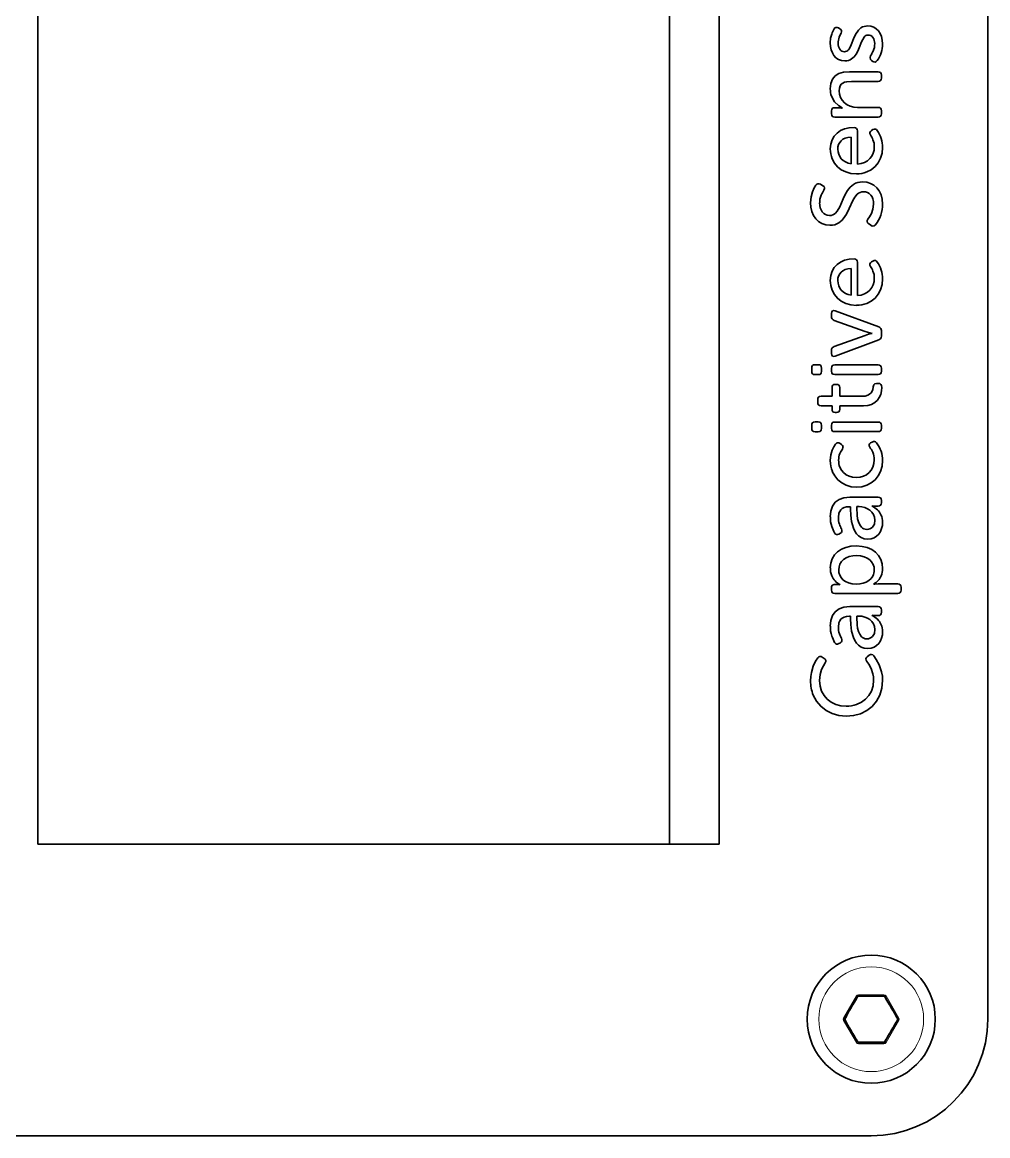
# Model space of a CAD drawing. Extents: x 291 to 834, y 188 to 661.
# Drawn here: x 315.98 to 357.41, y 289.08 to 336.85 of the extents above; entities that cross this region are included whole.
import ezdxf

# ---------------------------------------------------------------- set-up
doc = ezdxf.new("R2010")
doc.units = 0

msp = doc.modelspace()

# ---------------------------------------------------------------- linework, layer by layer
at = {"color": 7, "lineweight": 35}
for p, q in [((357.41, 294.079), (357.41, 359.839)), ((357.41, 294.079), (357.41, 359.839)), ((316.644, 352.349), (316.644, 301.585)), ((343.759, 352.348), (343.759, 301.585)), ((345.881, 301.584), (345.881, 352.348)), ((345.881, 301.584), (345.881, 352.348)), ((316.644, 301.585), (343.759, 301.585)), ((296.03, 289.079), (352.41, 289.079)), ((296.03, 289.079), (352.41, 289.079))]:
    msp.add_line(p, q, dxfattribs=at)
at = {"color": 7, "lineweight": 35, "ltscale": 0.001851}
msp.add_line((351.006, 336.61), (351.069, 336.572), dxfattribs=at)
at = {"color": 7, "lineweight": 35, "ltscale": 0.001822}
msp.add_line((352.475, 335.175), (352.416, 335.218), dxfattribs=at)
at = {"color": 7, "lineweight": 35, "ltscale": 0.030791}
msp.add_line((351.476, 334.726), (352.707, 334.726), dxfattribs=at)
at = {"color": 7, "lineweight": 35, "ltscale": 0.003282}
msp.add_line((352.847, 334.587), (352.847, 334.456), dxfattribs=at)
at = {"color": 7, "lineweight": 35, "ltscale": 0.028465}
msp.add_line((352.707, 334.316), (351.569, 334.316), dxfattribs=at)
at = {"color": 7, "lineweight": 35, "ltscale": 0.002962}
msp.add_line((350.705, 332.927), (350.705, 333.046), dxfattribs=at)
at = {"color": 7, "lineweight": 35, "ltscale": 0.004763}
msp.add_line((350.845, 333.185), (351.036, 333.185), dxfattribs=at)
at = {"color": 7, "lineweight": 35, "ltscale": 0.000215149}
for p, q in [((351.158, 333.173), (351.158, 333.181)), ((352.445, 323.495), (352.445, 323.504)), ((352.517, 312.751), (352.517, 312.743))]:
    msp.add_line(p, q, dxfattribs=at)
at = {"color": 7, "lineweight": 35, "ltscale": 0.022118}
msp.add_line((351.823, 333.198), (352.707, 333.198), dxfattribs=at)
at = {"color": 7, "lineweight": 35, "ltscale": 0.003281}
for p, q in [((352.847, 333.059), (352.847, 332.927)), ((350.705, 321.879), (350.705, 322.01)), ((352.847, 322.01), (352.847, 321.879)), ((350.705, 319.427), (350.705, 319.559)), ((352.847, 319.559), (352.847, 319.427)), ((353.694, 312.62), (353.694, 312.489))]:
    msp.add_line(p, q, dxfattribs=at)
at = {"color": 7, "lineweight": 35, "ltscale": 0.046561}
for p, q in [((352.707, 332.787), (350.845, 332.787)), ((350.845, 322.149), (352.707, 322.149)), ((352.707, 321.739), (350.845, 321.739)), ((350.845, 319.698), (352.707, 319.698)), ((352.707, 319.287), (350.845, 319.287))]:
    msp.add_line(p, q, dxfattribs=at)
at = {"color": 7, "lineweight": 35, "ltscale": 0.035777}
for p, q in [((351.819, 332.195), (351.819, 330.764)), ((351.819, 326.556), (351.819, 325.125))]:
    msp.add_line(p, q, dxfattribs=at)
at = {"color": 7, "lineweight": 35, "ltscale": 0.001847}
for p, q in [((352.42, 332.208), (352.483, 332.246)), ((352.42, 326.569), (352.483, 326.607))]:
    msp.add_line(p, q, dxfattribs=at)
at = {"color": 7, "lineweight": 35, "ltscale": 0.02868}
for p, q in [((351.548, 330.781), (351.548, 331.929)), ((351.548, 325.142), (351.548, 326.29))]:
    msp.add_line(p, q, dxfattribs=at)
at = {"color": 7, "lineweight": 35, "ltscale": 0.00303}
msp.add_line((350.227, 329.9), (350.333, 329.841), dxfattribs=at)
at = {"color": 7, "lineweight": 35, "ltscale": 0.003109}
msp.add_line((352.394, 328.14), (352.293, 328.211), dxfattribs=at)
at = {"color": 7, "lineweight": 35, "ltscale": 0.0499}
msp.add_line((350.866, 324.473), (352.737, 323.779), dxfattribs=at)
at = {"color": 7, "lineweight": 35, "ltscale": 0.003591}
msp.add_line((350.705, 324.219), (350.705, 324.363), dxfattribs=at)
at = {"color": 7, "lineweight": 35, "ltscale": 0.035457}
for p, q in [((352.153, 323.58), (350.82, 324.063)), ((350.82, 322.936), (352.153, 323.419))]:
    msp.add_line(p, q, dxfattribs=at)
at = {"color": 7, "lineweight": 35, "ltscale": 0.007548}
msp.add_line((352.445, 323.504), (352.153, 323.58), dxfattribs=at)
at = {"color": 7, "lineweight": 35, "ltscale": 0.005925}
msp.add_line((352.847, 323.622), (352.847, 323.385), dxfattribs=at)
at = {"color": 7, "lineweight": 35, "ltscale": 0.049975}
msp.add_line((352.737, 323.229), (350.866, 322.526), dxfattribs=at)
at = {"color": 7, "lineweight": 35, "ltscale": 0.0036}
for p, q in [((350.705, 322.636), (350.705, 322.78)), ((349.859, 321.874), (349.859, 322.018)), ((350.278, 322.018), (350.278, 321.874)), ((349.859, 319.423), (349.859, 319.567)), ((350.278, 319.567), (350.278, 319.423))]:
    msp.add_line(p, q, dxfattribs=at)
at = {"color": 7, "lineweight": 35, "ltscale": 0.003497}
for p, q in [((349.998, 322.158), (350.138, 322.158)), ((350.138, 321.734), (349.998, 321.734)), ((349.998, 319.707), (350.138, 319.707)), ((350.138, 319.283), (349.998, 319.283))]:
    msp.add_line(p, q, dxfattribs=at)
at = {"color": 7, "lineweight": 35, "ltscale": 0.009311}
msp.add_line((350.727, 320.803), (350.727, 321.176), dxfattribs=at)
at = {"color": 7, "lineweight": 35, "ltscale": 0.001379}
for p, q in [((350.866, 321.316), (350.921, 321.316)), ((350.921, 320.109), (350.866, 320.109))]:
    msp.add_line(p, q, dxfattribs=at)
at = {"color": 7, "lineweight": 35, "ltscale": 0.009422}
msp.add_line((351.061, 321.18), (351.061, 320.803), dxfattribs=at)
at = {"color": 7, "lineweight": 35, "ltscale": 0.002222}
msp.add_line((352.636, 321.358), (352.725, 321.358), dxfattribs=at)
at = {"color": 7, "lineweight": 35, "ltscale": 0.003075}
msp.add_line((350.117, 320.541), (350.117, 320.664), dxfattribs=at)
at = {"color": 7, "lineweight": 35, "ltscale": 0.011748}
for p, q in [((350.257, 320.803), (350.727, 320.803)), ((350.727, 320.401), (350.257, 320.401))]:
    msp.add_line(p, q, dxfattribs=at)
at = {"color": 7, "lineweight": 35, "ltscale": 0.023814}
msp.add_line((351.061, 320.803), (352.013, 320.803), dxfattribs=at)
at = {"color": 7, "lineweight": 35, "ltscale": 0.003815}
msp.add_line((350.727, 320.249), (350.727, 320.401), dxfattribs=at)
at = {"color": 7, "lineweight": 35, "ltscale": 0.025407}
msp.add_line((352.077, 320.393), (351.061, 320.393), dxfattribs=at)
at = {"color": 7, "lineweight": 35, "ltscale": 0.003703}
msp.add_line((351.061, 320.393), (351.061, 320.245), dxfattribs=at)
at = {"color": 7, "lineweight": 35, "ltscale": 0.001914}
msp.add_line((351.073, 318.776), (351.137, 318.733), dxfattribs=at)
at = {"color": 7, "lineweight": 35, "ltscale": 0.001795}
msp.add_line((352.386, 318.81), (352.449, 318.843), dxfattribs=at)
at = {"color": 7, "lineweight": 35, "ltscale": 0.030369}
for p, q in [((351.493, 316.477), (352.707, 316.477)), ((351.493, 311.782), (352.707, 311.782))]:
    msp.add_line(p, q, dxfattribs=at)
at = {"color": 7, "lineweight": 35, "ltscale": 0.002644}
for p, q in [((352.847, 316.337), (352.847, 316.231)), ((352.847, 311.642), (352.847, 311.536))]:
    msp.add_line(p, q, dxfattribs=at)
at = {"color": 7, "lineweight": 35, "ltscale": 0.001378}
for p, q in [((351.526, 316.066), (351.471, 316.066)), ((351.526, 311.371), (351.471, 311.371))]:
    msp.add_line(p, q, dxfattribs=at)
at = {"color": 7, "lineweight": 35, "ltscale": 0.002756}
for p, q in [((351.526, 315.956), (351.526, 316.066)), ((351.526, 311.261), (351.526, 311.371))]:
    msp.add_line(p, q, dxfattribs=at)
at = {"color": 7, "lineweight": 35, "ltscale": 0.002325}
for p, q in [((351.891, 316.07), (351.798, 316.07)), ((351.891, 311.375), (351.798, 311.375))]:
    msp.add_line(p, q, dxfattribs=at)
at = {"color": 7, "lineweight": 35, "ltscale": 0.002748}
msp.add_line((351.798, 316.07), (351.798, 315.961), dxfattribs=at)
at = {"color": 7, "lineweight": 35, "ltscale": 0.003296}
for p, q in [((352.581, 316.092), (352.449, 316.104)), ((352.581, 311.397), (352.449, 311.409))]:
    msp.add_line(p, q, dxfattribs=at)
at = {"color": 7, "lineweight": 35, "ltscale": 0.000206757}
for p, q in [((352.449, 316.104), (352.449, 316.096)), ((351.065, 312.718), (351.065, 312.726)), ((352.449, 311.409), (352.449, 311.401))]:
    msp.add_line(p, q, dxfattribs=at)
at = {"color": 7, "lineweight": 35, "ltscale": 0.00317}
for p, q in [((352.707, 316.092), (352.581, 316.092)), ((352.707, 311.397), (352.581, 311.397))]:
    msp.add_line(p, q, dxfattribs=at)
at = {"color": 7, "lineweight": 35, "ltscale": 0.001705}
for p, q in [((351.086, 314.927), (351.027, 314.894)), ((351.086, 310.232), (351.027, 310.199))]:
    msp.add_line(p, q, dxfattribs=at)
at = {"color": 7, "lineweight": 35, "ltscale": 0.002438}
msp.add_line((350.705, 312.489), (350.705, 312.586), dxfattribs=at)
at = {"color": 7, "lineweight": 35, "ltscale": 0.003178}
msp.add_line((350.824, 312.726), (350.951, 312.726), dxfattribs=at)
at = {"color": 7, "lineweight": 35, "ltscale": 0.021274}
msp.add_line((352.703, 312.756), (353.554, 312.756), dxfattribs=at)
at = {"color": 7, "lineweight": 35, "ltscale": 0.067731}
msp.add_line((353.554, 312.349), (350.845, 312.349), dxfattribs=at)
at = {"color": 7, "lineweight": 35, "ltscale": 0.002747}
msp.add_line((351.798, 311.375), (351.798, 311.266), dxfattribs=at)
at = {"color": 7, "lineweight": 35, "ltscale": 0.002527}
msp.add_line((350.311, 309.615), (350.396, 309.56), dxfattribs=at)
at = {"color": 7, "lineweight": 35, "ltscale": 0.002639}
msp.add_line((352.238, 309.627), (352.322, 309.691), dxfattribs=at)
at = {"color": 7, "lineweight": 35, "ltscale": 3.20435e-05}
msp.add_line((343.759, 301.585), (343.759, 301.584), dxfattribs=at)
at = {"color": 7, "lineweight": 35, "ltscale": 0.053037}
msp.add_line((343.759, 301.584), (345.881, 301.584), dxfattribs=at)
msp.add_line((343.759, 301.584), (345.881, 301.584), dxfattribs=at)
at = {"color": 7, "lineweight": 13, "ltscale": 0.027425}
for p, q in [((351.775, 295.079), (351.226, 294.129)), ((352.958, 295.129), (351.861, 295.129)), ((351.861, 293.029), (352.958, 293.029))]:
    msp.add_line(p, q, dxfattribs=at)
at = {"color": 7, "lineweight": 35, "ltscale": 0.027424}
for p, q in [((351.818, 295.054), (351.269, 294.104)), ((351.269, 294.054), (351.818, 293.104))]:
    msp.add_line(p, q, dxfattribs=at)
at = {"color": 7, "lineweight": 13, "ltscale": 0.00125}
for p, q in [((351.775, 295.079), (351.818, 295.054)), ((351.861, 295.129), (351.861, 295.079)), ((352.958, 295.129), (352.958, 295.079)), ((353.045, 295.079), (353.001, 295.054)), ((351.226, 294.129), (351.269, 294.104)), ((351.226, 294.029), (351.269, 294.054)), ((353.593, 294.129), (353.55, 294.104)), ((353.593, 294.029), (353.55, 294.054)), ((351.775, 293.079), (351.818, 293.104)), ((351.861, 293.029), (351.861, 293.079)), ((352.958, 293.029), (352.958, 293.079)), ((353.045, 293.079), (353.001, 293.104))]:
    msp.add_line(p, q, dxfattribs=at)
at = {"color": 7, "lineweight": 13, "ltscale": 0.000750001}
msp.add_line((351.879, 295.051), (351.849, 295.051), dxfattribs=at)
at = {"color": 7, "lineweight": 35, "ltscale": 0.027425}
for p, q in [((352.958, 295.079), (351.861, 295.079)), ((351.861, 293.079), (352.958, 293.079))]:
    msp.add_line(p, q, dxfattribs=at)
at = {"color": 7, "lineweight": 35, "ltscale": 0.027423}
for p, q in [((353.55, 294.104), (353.001, 295.054)), ((353.001, 293.104), (353.55, 294.054))]:
    msp.add_line(p, q, dxfattribs=at)
at = {"color": 7, "lineweight": 13, "ltscale": 0.027424}
for p, q in [((353.593, 294.129), (353.045, 295.079)), ((351.226, 294.029), (351.775, 293.079))]:
    msp.add_line(p, q, dxfattribs=at)
at = {"color": 7, "lineweight": 13, "ltscale": 0.027423}
msp.add_line((353.045, 293.079), (353.593, 294.029), dxfattribs=at)
at = {"color": 7, "lineweight": 13, "ltscale": 0.000750008}
msp.add_line((352.941, 293.107), (352.971, 293.108), dxfattribs=at)
at = {"color": 7, "lineweight": 35}
for points in [[(350.655, 335.971), (350.669, 336.176), (350.714, 336.342)], [(350.82, 336.564), (350.854, 336.611), (350.898, 336.634), (350.949, 336.633), (351.006, 336.61)], [(351.069, 336.572), (351.112, 336.538), (351.134, 336.496), (351.135, 336.445), (351.116, 336.386)], [(351.654, 336.143), (351.731, 336.324), (351.863, 336.52), (351.969, 336.613)], [(352.268, 336.695), (352.398, 336.681), (352.519, 336.64), (352.628, 336.573), (352.72, 336.483), (352.796, 336.372), (352.851, 336.24), (352.886, 336.09), (352.898, 335.924)], [(351.273, 335.197), (351.129, 335.212), (351.004, 335.258), (350.898, 335.33), (350.811, 335.425), (350.744, 335.54), (350.695, 335.673), (350.665, 335.818), (350.655, 335.971)], [(351.436, 335.672), (351.478, 335.732), (351.552, 335.878), (351.654, 336.143)], [(352.107, 336.219), (351.99, 336.013), (351.889, 335.749)], [(351.889, 335.749), (351.833, 335.612), (351.762, 335.484), (351.674, 335.372), (351.569, 335.279)], [(352.416, 335.218), (352.373, 335.26), (352.358, 335.337), (352.386, 335.413)], [(352.665, 335.205), (352.627, 335.163), (352.581, 335.146), (352.529, 335.151), (352.475, 335.175)], [(350.655, 333.994), (350.677, 334.225), (350.746, 334.41), (350.86, 334.551), (351.02, 334.649), (351.225, 334.707), (351.476, 334.726)], [(352.707, 334.726), (352.769, 334.718), (352.812, 334.691), (352.839, 334.648), (352.847, 334.587)], [(352.847, 334.456), (352.839, 334.394), (352.812, 334.351), (352.769, 334.324), (352.707, 334.316)], [(351.569, 334.316), (351.357, 334.301), (351.266, 334.279), (351.188, 334.244), (351.123, 334.192), (351.074, 334.121), (351.042, 334.029), (351.031, 333.914)], [(351.158, 333.181), (351.001, 333.276), (350.836, 333.444), (350.707, 333.681)], [(351.031, 333.914), (351.047, 333.763), (351.093, 333.626), (351.165, 333.504), (351.26, 333.399), (351.376, 333.314), (351.512, 333.251), (351.662, 333.211), (351.823, 333.198)], [(350.705, 333.046), (350.714, 333.107), (350.74, 333.15), (350.784, 333.177), (350.845, 333.185)], [(352.707, 333.198), (352.769, 333.189), (352.812, 333.163), (352.839, 333.12), (352.847, 333.059)], [(350.845, 332.787), (350.784, 332.796), (350.74, 332.822), (350.714, 332.866), (350.705, 332.927)], [(352.847, 332.927), (352.839, 332.866), (352.812, 332.822), (352.769, 332.796), (352.707, 332.787)], [(350.655, 331.416), (350.674, 331.625), (350.731, 331.81), (350.821, 331.969), (350.942, 332.1), (351.091, 332.203), (351.264, 332.277), (351.46, 332.324), (351.675, 332.339)], [(352.483, 332.246), (352.537, 332.269), (352.587, 332.269), (352.632, 332.247), (352.67, 332.203)], [(351.548, 331.929), (351.408, 331.914), (351.288, 331.88), (351.196, 331.833), (351.12, 331.77)], [(351.819, 330.764), (351.983, 330.787), (352.128, 330.836), (352.253, 330.909), (352.356, 331.001), (352.438, 331.11), (352.496, 331.232), (352.531, 331.365), (352.542, 331.505)], [(352.898, 331.48), (352.876, 331.237), (352.811, 331.018), (352.709, 330.825), (352.574, 330.66), (352.41, 330.527), (352.219, 330.428)], [(351.776, 330.345), (351.534, 330.366), (351.315, 330.428), (351.123, 330.525), (350.961, 330.652), (350.832, 330.808), (350.735, 330.991)], [(351.127, 330.999), (351.209, 330.921), (351.307, 330.859), (351.42, 330.812), (351.548, 330.781)], [(349.808, 329.109), (349.831, 329.359), (349.888, 329.575), (349.962, 329.744), (350.036, 329.858)], [(350.036, 329.858), (350.075, 329.899), (350.12, 329.92), (350.171, 329.92), (350.227, 329.9)], [(350.333, 329.841), (350.384, 329.801), (350.403, 329.754), (350.401, 329.721), (350.371, 329.651)], [(351.211, 329.282), (351.293, 329.463), (351.391, 329.63), (351.509, 329.776), (351.651, 329.897)], [(352.047, 330.002), (352.219, 329.986), (352.38, 329.939), (352.523, 329.86), (352.648, 329.752), (352.752, 329.616), (352.83, 329.454), (352.881, 329.266), (352.898, 329.054)], [(350.879, 328.668), (350.944, 328.745), (351.059, 328.935), (351.211, 329.282)], [(351.81, 329.473), (351.71, 329.353), (351.622, 329.206), (351.461, 328.859)], [(350.638, 328.14), (350.456, 328.158), (350.294, 328.214), (350.154, 328.302), (350.034, 328.419), (349.938, 328.562), (349.867, 328.728), (349.823, 328.912), (349.808, 329.109)], [(350.197, 329.1), (350.225, 328.888), (350.309, 328.715)], [(351.461, 328.859), (351.346, 328.621), (351.279, 328.512), (351.163, 328.365), (351.023, 328.245)], [(352.268, 328.402), (352.337, 328.504), (352.416, 328.65), (352.481, 328.834), (352.509, 329.054)], [(352.293, 328.211), (352.255, 328.252), (352.238, 328.297), (352.242, 328.347), (352.268, 328.402)], [(352.589, 328.156), (352.535, 328.114), (352.454, 328.107), (352.394, 328.14)], [(350.655, 325.777), (350.674, 325.986), (350.731, 326.171), (350.821, 326.33), (350.942, 326.461), (351.091, 326.564), (351.264, 326.639), (351.46, 326.685), (351.675, 326.7)], [(351.548, 326.29), (351.408, 326.275), (351.288, 326.241), (351.196, 326.194), (351.12, 326.131)], [(352.483, 326.607), (352.537, 326.63), (352.587, 326.63), (352.632, 326.609), (352.67, 326.565)], [(351.819, 325.125), (351.983, 325.148), (352.128, 325.197), (352.253, 325.27), (352.356, 325.362), (352.438, 325.471), (352.496, 325.593), (352.531, 325.726), (352.542, 325.866)], [(352.898, 325.841), (352.876, 325.598), (352.811, 325.379), (352.709, 325.186), (352.574, 325.021), (352.41, 324.888), (352.219, 324.789)], [(351.776, 324.706), (351.534, 324.727), (351.315, 324.789), (351.123, 324.886), (350.961, 325.013), (350.832, 325.169), (350.735, 325.352)], [(351.127, 325.36), (351.209, 325.282), (351.307, 325.22), (351.42, 325.173), (351.548, 325.142)], [(350.705, 324.363), (350.716, 324.428), (350.75, 324.471), (350.801, 324.487), (350.866, 324.473)], [(350.866, 322.526), (350.801, 322.514), (350.75, 322.53), (350.716, 322.572), (350.705, 322.636)], [(349.859, 322.018), (349.867, 322.079), (349.894, 322.123), (349.937, 322.149), (349.998, 322.158)], [(350.138, 322.158), (350.199, 322.149), (350.243, 322.123), (350.269, 322.079), (350.278, 322.018)], [(350.705, 322.01), (350.714, 322.071), (350.74, 322.114), (350.784, 322.141), (350.845, 322.149)], [(352.707, 322.149), (352.769, 322.141), (352.812, 322.114), (352.839, 322.071), (352.847, 322.01)], [(349.998, 321.734), (349.937, 321.743), (349.894, 321.769), (349.867, 321.813), (349.859, 321.874)], [(350.278, 321.874), (350.269, 321.813), (350.243, 321.769), (350.199, 321.743), (350.138, 321.734)], [(350.845, 321.739), (350.784, 321.747), (350.74, 321.774), (350.714, 321.817), (350.705, 321.879)], [(352.847, 321.879), (352.839, 321.817), (352.812, 321.774), (352.769, 321.747), (352.707, 321.739)], [(350.727, 321.176), (350.735, 321.237), (350.761, 321.281), (350.805, 321.307), (350.866, 321.316)], [(350.921, 321.316), (350.982, 321.307), (351.026, 321.282), (351.052, 321.239), (351.061, 321.18)], [(352.013, 320.803), (352.151, 320.814), (352.259, 320.846), (352.342, 320.892), (352.403, 320.949), (352.473, 321.081), (352.496, 321.21)], [(352.864, 321.188), (352.853, 321.032), (352.818, 320.883), (352.758, 320.749), (352.674, 320.632), (352.564, 320.534), (352.428, 320.458), (352.266, 320.409), (352.077, 320.393)], [(352.496, 321.21), (352.516, 321.299), (352.559, 321.344), (352.636, 321.358)], [(352.725, 321.358), (352.786, 321.347), (352.829, 321.316), (352.855, 321.263), (352.864, 321.188)], [(350.117, 320.664), (350.125, 320.725), (350.152, 320.768), (350.195, 320.795), (350.257, 320.803)], [(350.257, 320.401), (350.195, 320.41), (350.152, 320.436), (350.125, 320.48), (350.117, 320.541)], [(350.866, 320.109), (350.805, 320.118), (350.761, 320.144), (350.735, 320.188), (350.727, 320.249)], [(351.061, 320.245), (351.052, 320.185), (351.026, 320.143), (350.982, 320.118), (350.921, 320.109)], [(349.859, 319.567), (349.867, 319.628), (349.894, 319.672), (349.937, 319.698), (349.998, 319.707)], [(350.138, 319.707), (350.199, 319.698), (350.243, 319.672), (350.269, 319.628), (350.278, 319.567)], [(350.705, 319.559), (350.714, 319.62), (350.74, 319.663), (350.784, 319.689), (350.845, 319.698)], [(352.707, 319.698), (352.769, 319.689), (352.812, 319.663), (352.839, 319.62), (352.847, 319.559)], [(349.998, 319.283), (349.937, 319.292), (349.894, 319.318), (349.867, 319.362), (349.859, 319.423)], [(350.278, 319.423), (350.269, 319.362), (350.243, 319.318), (350.199, 319.292), (350.138, 319.283)], [(350.845, 319.287), (350.784, 319.296), (350.74, 319.322), (350.714, 319.366), (350.705, 319.427)], [(352.847, 319.427), (352.839, 319.366), (352.812, 319.322), (352.769, 319.296), (352.707, 319.287)], [(350.655, 318.043), (350.678, 318.289), (350.735, 318.488), (350.809, 318.642), (350.883, 318.75)], [(350.883, 318.75), (350.921, 318.792), (350.968, 318.81), (351.019, 318.803), (351.073, 318.776)], [(351.137, 318.733), (351.179, 318.696), (351.199, 318.652), (351.196, 318.601), (351.171, 318.543)], [(352.348, 318.619), (352.322, 318.675), (352.319, 318.726), (352.341, 318.771), (352.386, 318.81)], [(352.449, 318.843), (352.504, 318.866), (352.553, 318.868), (352.597, 318.847), (352.636, 318.805)], [(351.067, 317.766), (351.135, 317.638), (351.226, 317.529), (351.337, 317.44), (351.467, 317.374), (351.613, 317.333), (351.772, 317.319)], [(351.772, 317.319), (351.931, 317.333), (352.077, 317.374), (352.208, 317.441), (352.32, 317.531), (352.413, 317.642), (352.483, 317.77), (352.528, 317.915), (352.542, 318.073)], [(352.898, 318.043), (352.877, 317.8), (352.813, 317.58), (352.713, 317.385), (352.579, 317.22), (352.414, 317.085), (352.223, 316.985), (352.009, 316.922), (351.776, 316.9)], [(351.776, 316.9), (351.547, 316.922), (351.334, 316.985), (351.143, 317.086), (350.978, 317.222), (350.844, 317.389), (350.741, 317.584)], [(350.655, 315.634), (350.678, 315.882), (350.75, 316.091), (350.868, 316.257), (351.032, 316.378), (351.241, 316.453), (351.493, 316.477)], [(352.707, 316.477), (352.769, 316.468), (352.812, 316.442), (352.839, 316.398), (352.847, 316.337)], [(351.471, 316.066), (351.35, 316.057), (351.249, 316.03), (351.167, 315.987), (351.103, 315.931), (351.056, 315.862), (351.025, 315.783), (351.001, 315.601)], [(352.263, 314.678), (352.109, 314.694), (351.977, 314.741), (351.867, 314.815), (351.776, 314.91), (351.703, 315.023), (351.645, 315.15), (351.569, 315.427), (351.535, 315.708), (351.526, 315.956)], [(352.572, 315.491), (352.557, 315.619), (352.511, 315.734), (352.44, 315.833), (352.35, 315.916), (352.245, 315.982), (352.13, 316.03), (352.01, 316.06), (351.891, 316.07)], [(352.847, 316.231), (352.839, 316.17), (352.812, 316.127), (352.769, 316.1), (352.707, 316.092)], [(351.808, 315.698), (351.826, 315.553), (351.861, 315.414), (351.915, 315.29), (351.99, 315.185)], [(352.898, 315.397), (352.887, 315.26), (352.856, 315.126), (352.803, 315.004), (352.731, 314.896), (352.64, 314.806), (352.532, 314.737), (352.406, 314.693), (352.263, 314.678)], [(352.464, 315.192), (352.545, 315.316), (352.572, 315.491)], [(351.027, 314.894), (350.967, 314.871), (350.916, 314.871), (350.872, 314.894), (350.836, 314.94)], [(350.655, 313.446), (350.675, 313.651), (350.737, 313.835), (350.836, 313.996), (350.968, 314.131), (351.131, 314.24), (351.321, 314.32), (351.537, 314.369), (351.777, 314.386)], [(351.777, 314.386), (352.019, 314.367), (352.238, 314.313), (352.43, 314.227), (352.591, 314.11), (352.721, 313.967), (352.818, 313.801), (352.878, 313.616), (352.898, 313.416)], [(351.78, 313.971), (351.615, 313.959), (351.465, 313.926), (351.334, 313.873), (351.224, 313.801), (351.135, 313.713), (351.069, 313.609), (351.028, 313.492), (351.014, 313.365)], [(352.542, 313.353), (352.53, 313.476), (352.492, 313.592), (352.429, 313.697), (352.344, 313.788), (352.235, 313.864), (352.104, 313.922), (351.953, 313.958), (351.78, 313.971)], [(351.014, 313.365), (351.025, 313.246), (351.059, 313.132), (351.115, 313.028), (351.196, 312.935), (351.303, 312.858), (351.436, 312.798), (351.596, 312.76), (351.785, 312.747)], [(351.785, 312.747), (351.927, 312.757), (352.064, 312.787), (352.192, 312.836), (352.306, 312.904), (352.401, 312.989), (352.477, 313.092)], [(352.517, 312.743), (352.567, 312.747), (352.703, 312.756)], [(350.655, 310.939), (350.678, 311.187), (350.75, 311.396), (350.868, 311.562), (351.032, 311.683), (351.241, 311.758), (351.493, 311.782)], [(352.707, 311.782), (352.769, 311.773), (352.812, 311.747), (352.839, 311.703), (352.847, 311.642)], [(352.847, 311.536), (352.839, 311.475), (352.812, 311.432), (352.769, 311.406), (352.707, 311.397)], [(351.471, 311.371), (351.35, 311.362), (351.249, 311.335), (351.167, 311.292), (351.103, 311.236), (351.056, 311.167), (351.025, 311.088), (351.001, 310.906)], [(352.263, 309.983), (352.109, 309.999), (351.977, 310.046), (351.867, 310.12), (351.776, 310.216), (351.703, 310.328), (351.645, 310.455), (351.569, 310.732), (351.535, 311.013), (351.526, 311.261)], [(351.808, 311.003), (351.826, 310.858), (351.861, 310.719), (351.915, 310.595), (351.99, 310.491)], [(352.572, 310.796), (352.557, 310.924), (352.511, 311.039), (352.44, 311.138), (352.35, 311.221), (352.245, 311.287), (352.13, 311.335), (352.01, 311.365), (351.891, 311.375)], [(352.898, 310.702), (352.887, 310.565), (352.856, 310.431), (352.803, 310.309), (352.731, 310.201), (352.64, 310.111), (352.532, 310.042), (352.406, 309.998), (352.263, 309.983)], [(352.464, 310.497), (352.545, 310.621), (352.572, 310.796)], [(351.027, 310.199), (350.967, 310.176), (350.916, 310.176), (350.872, 310.199), (350.836, 310.245)], [(349.808, 308.599), (349.816, 308.781), (349.842, 308.948), (349.922, 309.229), (350.021, 309.443), (350.117, 309.589)], [(350.117, 309.589), (350.158, 309.627), (350.204, 309.644), (350.255, 309.64), (350.311, 309.615)], [(352.221, 309.432), (352.188, 309.488), (352.181, 309.538), (352.197, 309.585), (352.238, 309.627)], [(352.517, 309.67), (352.629, 309.515), (352.754, 309.286), (352.856, 308.982), (352.887, 308.802), (352.898, 308.607)], [(350.43, 309.365), (350.358, 309.246), (350.28, 309.079), (350.219, 308.867), (350.193, 308.616)], [(352.513, 308.62), (352.505, 308.763), (352.481, 308.895), (352.405, 309.126), (352.31, 309.306), (352.221, 309.432)], [(350.193, 308.616), (350.215, 308.368), (350.282, 308.15), (350.387, 307.961), (350.525, 307.803), (350.694, 307.676), (350.887, 307.585), (351.102, 307.529), (351.332, 307.511)], [(351.785, 307.587), (351.987, 307.68), (352.161, 307.807), (352.306, 307.966), (352.418, 308.156), (352.489, 308.375), (352.513, 308.62)], [(352.898, 308.607), (352.868, 308.276), (352.777, 307.978), (352.634, 307.717), (352.445, 307.496), (352.215, 307.318), (351.95, 307.187), (351.655, 307.106), (351.336, 307.079)], [(351.336, 307.079), (351.021, 307.107), (350.731, 307.191), (350.47, 307.325), (350.246, 307.504), (350.063, 307.725), (349.924, 307.985)]]:
    msp.add_lwpolyline(points, dxfattribs=at)
msp.add_circle((352.41, 294.079), 2.75, dxfattribs=at)
at = {"color": 7, "lineweight": 13}
msp.add_circle((352.41, 294.079), 2.25, dxfattribs=at)
at = {"color": 7, "lineweight": 35}
for centre, radius, start, end in [((352.259, 335.747), 1.655, 150.4341, 158.9614), ((352.374, 335.708), 1.429, 151.6763, 159.4273), ((352.244, 336.186), 0.508, 87.391, 122.8826), ((351.708, 335.97), 0.715, 160.3035, 181.5754), ((351.453, 335.932), 0.459, 177.7777, 211.273), ((352.27, 336.099), 0.203, 88.3304, 143.6175), ((352.288, 336.058), 0.243, 35.6908, 92.9406), ((352.124, 335.959), 0.435, 357.1529, 33.6543), ((351.822, 335.912), 0.737, 336.26, 1.9759), ((351.709, 335.91), 1.188, 323.5778, 0.6886), ((351.25, 335.816), 0.226, 212.89, 273.5351), ((351.269, 335.799), 0.209, 268.5219, 322.6655), ((350.695, 336.455), 1.986, 328.3387, 334.9986), ((351.512, 333.975), 0.858, 178.7574, 200.0973), ((351.036, 332.75), 0.435, 78.8154, 89.9931), ((351.156, 333.318), 0.146, 255.845, 271.0268), ((351.677, 332.197), 0.142, 45.7235, 91.0591), ((351.682, 332.2), 0.136, 357.8163, 46.3063), ((351.631, 331.478), 1.267, 0.0559, 34.9217), ((351.48, 331.418), 0.504, 135.6558, 181.1236), ((351.545, 331.432), 1.015, 22.1215, 35.2508), ((351.772, 331.525), 0.77, 358.5169, 22.0549), ((351.771, 331.406), 1.116, 179.4532, 201.8277), ((351.575, 331.395), 0.598, 178.7911, 221.4452), ((351.786, 331.524), 1.178, 269.5231, 291.5445), ((352.205, 328.588), 2.119, 149.9132, 156.6483), ((350.998, 329.124), 0.8, 157.5905, 181.6624), ((352.067, 329.21), 0.368, 87.8198, 134.36), ((352.097, 329.198), 0.38, 38.9899, 92.3505), ((350.603, 328.923), 0.36, 215.1991, 272.0673), ((351.427, 329.059), 1.471, 322.1704, 359.8227), ((350.629, 328.913), 0.35, 267.9249, 315.6852), ((351.677, 326.558), 0.142, 45.7235, 91.0591), ((351.682, 326.561), 0.136, 357.8163, 46.3063), ((351.545, 325.793), 1.015, 22.1215, 35.2508), ((351.631, 325.839), 1.267, 0.0559, 34.9217), ((351.48, 325.779), 0.504, 135.6558, 181.1236), ((351.772, 325.886), 0.77, 358.5169, 22.0549), ((351.771, 325.767), 1.116, 179.4532, 201.8277), ((351.575, 325.756), 0.598, 178.7911, 221.4452), ((351.786, 325.885), 1.178, 269.5231, 291.5445), ((350.856, 324.21), 0.151, 176.3114, 256.0546), ((352.699, 321.914), 1.601, 99.1039, 109.9221), ((352.697, 323.634), 0.15, 355.5796, 74.3526), ((352.697, 323.374), 0.15, 285.5628, 4.5051), ((350.856, 322.79), 0.15, 103.8488, 183.6858), ((351.688, 318.054), 1.21, 359.4976, 38.3996), ((351.689, 318.084), 0.678, 156.4995, 181.6013), ((352.362, 317.766), 1.422, 146.9075, 155.5689), ((351.311, 317.863), 1.283, 25.0011, 36.1285), ((351.794, 318.097), 0.748, 358.1399, 24.3384), ((351.844, 318.029), 1.189, 179.3107, 201.9665), ((351.777, 318.056), 0.767, 179.2999, 202.2043), ((355.405, 315.974), 3.607, 180.216, 184.3869), ((352.069, 315.328), 0.857, 45.092, 63.6314), ((352.024, 315.309), 0.903, 27.0374, 43.9598), ((351.899, 315.603), 1.244, 178.5434, 198.247), ((351.817, 315.586), 0.816, 178.96, 199.4005), ((352.278, 315.748), 1.304, 199.397, 208.9065), ((352.218, 315.422), 0.68, 357.9262, 25.9475), ((352.533, 315.834), 1.918, 198.8666, 207.7721), ((352.222, 315.432), 0.34, 271.1547, 315.1756), ((351.446, 313.417), 0.791, 177.9286, 203.264), ((352.172, 313.389), 0.726, 336.9053, 2.1109), ((351.567, 313.487), 0.929, 204.2625, 220.5792), ((352.035, 313.34), 0.507, 330.7045, 1.4054), ((352.069, 313.45), 0.844, 319.2281, 335.8355), ((351.342, 313.294), 0.632, 220.5774, 244.0282), ((350.933, 311.745), 0.981, 82.2839, 88.9855), ((352.249, 313.292), 0.604, 296.4158, 319.437), ((355.405, 311.279), 3.607, 180.216, 184.3869), ((352.069, 310.633), 0.857, 45.092, 63.6314), ((352.024, 310.614), 0.903, 27.0374, 43.9598), ((352.218, 310.727), 0.68, 357.9262, 25.9475), ((351.899, 310.908), 1.244, 178.5434, 198.247), ((351.817, 310.891), 0.816, 178.96, 199.4005), ((352.278, 311.053), 1.304, 199.397, 208.9065), ((352.533, 311.139), 1.918, 198.8666, 207.7721), ((352.222, 310.737), 0.34, 271.1547, 315.1756), ((351.39, 308.578), 1.581, 179.2642, 202.0513), ((351.338, 308.866), 1.355, 269.7593, 289.2695), ((351.861, 295.029), 0.05, 90, 150), ((352.958, 295.029), 0.05, 30, 90), ((351.313, 294.079), 0.05, 150, 210), ((352.41, 294.079), 5, 270, 360), ((352.41, 294.079), 5, 270, 360), ((353.507, 294.079), 0.05, 330, 30), ((351.861, 293.129), 0.05, 210, 270), ((352.958, 293.129), 0.05, 270, 330)]:
    msp.add_arc(centre, radius, start, end, dxfattribs=at)
at = {"color": 7, "lineweight": 13}
for centre, radius, start, end in [((392.099, 271.165), 46.804, 149.3132, 150.6867), ((351.861, 295.029), 0.1, 90, 150), ((351.828, 295.023), 0.0333, 53.2811, 108.5588), ((352.411, 248.674), 46.38, 89.3084, 90.6574), ((352.958, 295.029), 0.1, 30, 90), ((352.937, 295.055), 0.0333, 353.2811, 48.5588), ((312.721, 271.165), 46.804, 29.3132, 30.6868), ((351.313, 294.079), 0.1, 150, 210), ((351.301, 294.048), 0.0333, 113.2811, 168.5588), ((392.098, 316.993), 46.803, 209.3132, 210.6868), ((312.402, 317.178), 47.172, 329.3186, 330.6814), ((353.518, 294.111), 0.0333, 293.2811, 348.5588), ((353.507, 294.079), 0.1, 330, 30), ((351.861, 293.129), 0.1, 210, 270), ((351.828, 293.135), 0.0333, 251.4413, 306.7189), ((352.408, 339.992), 46.888, 269.3161, 270.6505), ((351.883, 293.104), 0.0333, 173.2811, 228.5588), ((352.958, 293.129), 0.1, 270, 330), ((352.991, 293.135), 0.0333, 233.2811, 288.5588)]:
    msp.add_arc(centre, radius, start, end, dxfattribs=at)
at = {"color": 7, "lineweight": 35}
for centre, major_axis, ratio, start_param, end_param in [((342.485, 346.485), (9.103, -11.192), 0.161951, 6.152014, 6.272999), ((366.009, 327.388), (13.655, -4.749), 0.082811, 3.067884, 3.231129), ((400.709, 267.486), (49.088, -62.389), 0.081406, 3.077449, 3.135745), ((273.395, 262.092), (78.992, 67.352), 0.065192, 6.227658, 6.28192), ((302.122, 397.555), (48.908, -69.305), 0.080035, 6.22653, 6.281895), ((366.009, 321.749), (13.655, -4.749), 0.082811, 3.067884, 3.231129), ((335.964, 319.959), (15.188, -4.956), 0.082715, 6.213068, 6.362234), ((377.584, 353.379), (-25.546, -38.234), 0.07794, 6.265582, 6.335483), ((371.12, 288.691), (20.375, -24.011), 0.053238, 3.096446, 3.204249), ((379.171, 340.815), (-28.431, -28.431), 0.049627, 6.233599, 6.332772), ((339.46, 298.977), (14.201, 13.742), 0.07023, 6.21533, 6.355635), ((346.563, 319.48), (7.096, -7.096), 0.09952, 6.183991, 6.382379), ((335.964, 315.264), (15.188, -4.956), 0.082715, 6.213068, 6.362234), ((377.584, 348.684), (-25.546, -38.234), 0.07794, 6.265582, 6.335483), ((349.695, 281.044), (-2.728, -28.682), 0.06055, 3.084597, 3.197069), ((336.674, 305.717), (13.784, 3.767), 0.083891, 6.193173, 6.357499)]:
    msp.add_ellipse(centre, major_axis=major_axis, ratio=ratio, start_param=start_param, end_param=end_param, dxfattribs=at)
at = {"color": 7, "lineweight": 13}
for centre, major_axis, start_param, end_param in [((351.861, 295.029), (0, 0.05), 6.283185, 7.406149), ((352.958, 295.029), (0.0433, 0.025), 0, 1.122964), ((351.313, 294.079), (-0.0433, 0.025), 6.283185, 7.406149), ((353.507, 294.079), (0.0433, -0.025), 6.283185, 7.406149), ((352.958, 293.129), (0, -0.05), 6.283185, 7.406149)]:
    msp.add_ellipse(centre, major_axis=major_axis, ratio=0.27735, start_param=start_param, end_param=end_param, dxfattribs=at)

doc.saveas('drawing.dxf')
